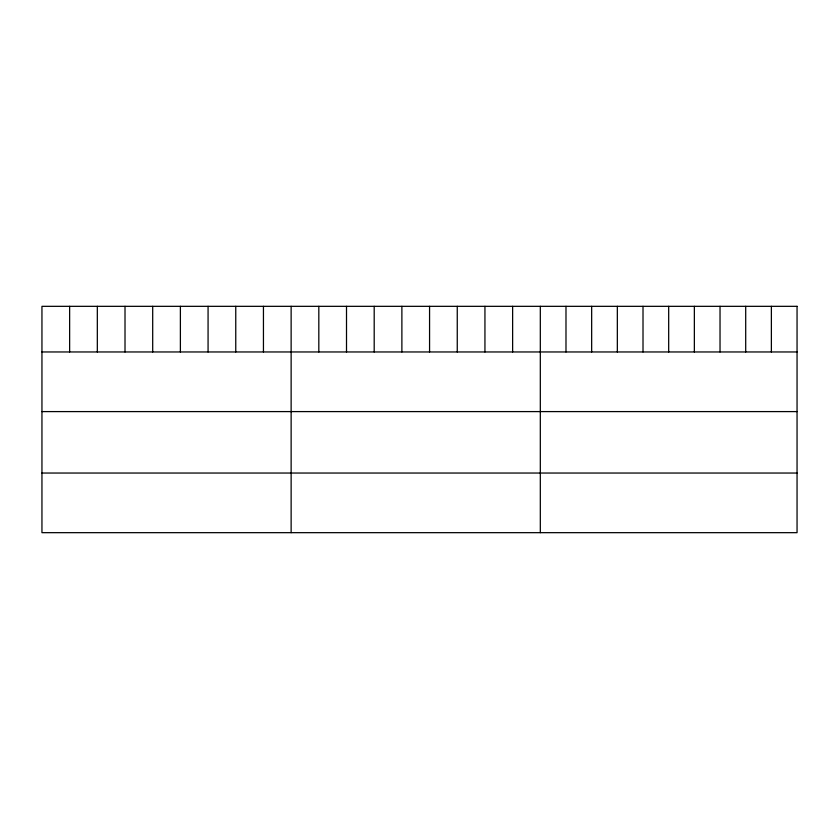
<?xml version="1.0" encoding="UTF-8"?>
<svg xmlns="http://www.w3.org/2000/svg" width="839" height="839" viewBox="0 0 839 839"><rect width="100%" height="100%" fill="white"/><g stroke="black" fill="none" stroke-linecap="round" stroke-linejoin="round"><path stroke-width="1.26" d="M41.95 351.961L797.05 351.961M41.95 411.592L797.05 411.592M41.95 473.039L797.05 473.039M771.377 306.329L771.377 351.961M745.703 306.329L745.703 351.961M720.03 306.329L720.03 351.961M694.356 306.329L694.356 351.961M668.683 306.329L668.683 351.961M643.01 306.329L643.01 351.961M617.336 306.329L617.336 351.961M591.663 306.329L591.663 351.961M565.989 306.329L565.989 351.961M540.316 306.329L540.316 532.671M512.629 306.329L512.629 351.961M484.942 306.329L484.942 351.961M457.255 306.329L457.255 351.961M429.568 306.329L429.568 351.961M401.881 306.329L401.881 351.961M374.194 306.329L374.194 351.961M346.507 306.329L346.507 351.961M318.82 306.329L318.82 351.961M291.133 306.329L291.133 532.671M263.446 306.329L263.446 351.961M235.759 306.329L235.759 351.961M208.072 306.329L208.072 351.961M180.385 306.329L180.385 351.961M152.698 306.329L152.698 351.961M125.011 306.329L125.011 351.961M97.324 306.329L97.324 351.961M69.637 306.329L69.637 351.961M797.05 306.329L41.95 306.329L41.95 532.671L797.05 532.671L797.05 306.329"/></g></svg>
